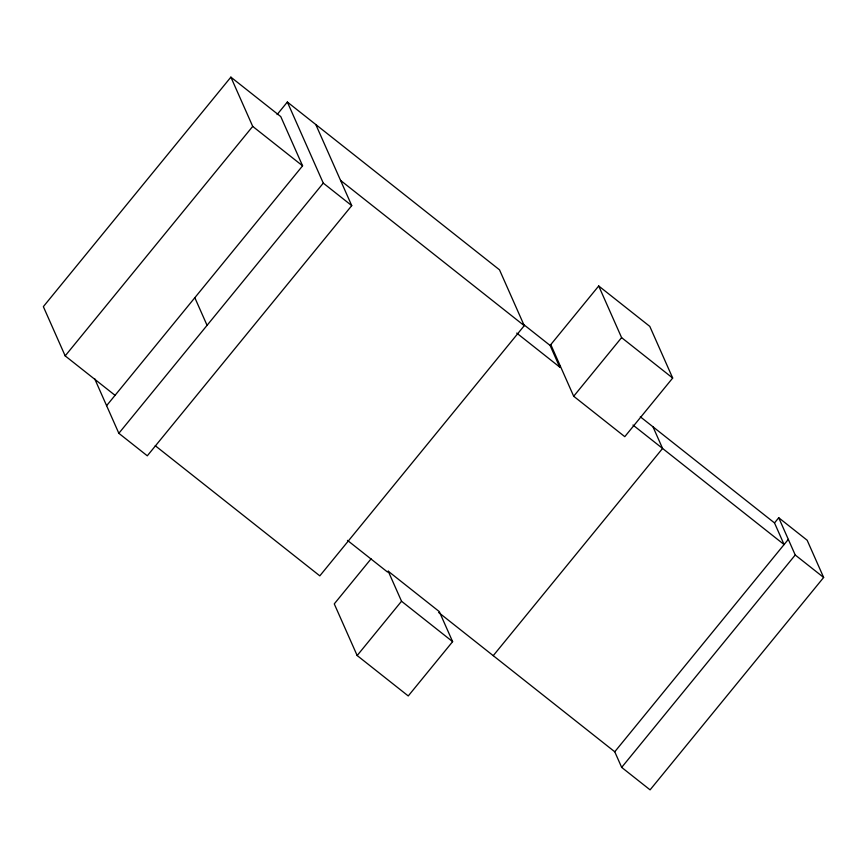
<?xml version="1.0" encoding="UTF-8"?>
<svg xmlns="http://www.w3.org/2000/svg" width="867" height="867" viewBox="0 0 867 867"><rect width="100%" height="100%" fill="white"/><g stroke="black" fill="none" stroke-linecap="round" stroke-linejoin="round"><path stroke-width="1.3" d="M106.598 405.68L302.594 165.835L280.767 116.59L230.882 77.141L43.35 306.636L65.177 355.882L115.051 395.33M65.177 355.882L252.709 126.387L230.882 77.141M277.093 114.585L287.356 102.035L499.5 269.821L524.253 325.678L319.815 575.861L155.236 445.703M315.805 124.545L351.742 205.631L147.303 455.814L118.844 433.305L323.283 183.121L287.356 102.035M371.087 558.825L334.261 603.887L357.161 655.539L408.249 695.952L452.628 641.656L439.32 611.625L388.221 571.212L387.527 572.057L347.461 540.379M560.385 366.221L559.681 367.066L550.101 345.445L598.707 285.98L649.795 326.393L672.684 378.045L624.782 436.665L573.694 396.252L550.794 344.6M357.161 655.539L401.529 601.243L388.221 571.212M573.694 396.252L621.596 337.631L598.707 285.98M493.236 655.669L662.572 448.445L652.992 426.824M632.975 425.036L784.093 544.552L774.513 522.931L778.729 517.751L807.144 540.228L823.65 577.465L650.087 789.859L621.672 767.393L614.757 751.776L438.626 612.47M614.757 751.776L788.32 539.382M621.672 767.393L795.234 554.999L778.729 517.751M621.596 337.631L672.684 378.045M522.866 323.9L550.101 345.445M640.312 416.789L774.513 522.931M340.558 180.401L524.253 325.678M516.732 333.091L559.681 367.066M795.234 554.999L823.65 577.465M252.709 126.387L302.594 165.835M323.283 183.121L351.742 205.631M401.529 601.243L452.628 641.656M194.826 297.706L207.072 325.342M94.601 378.586L118.844 433.305"/></g></svg>
